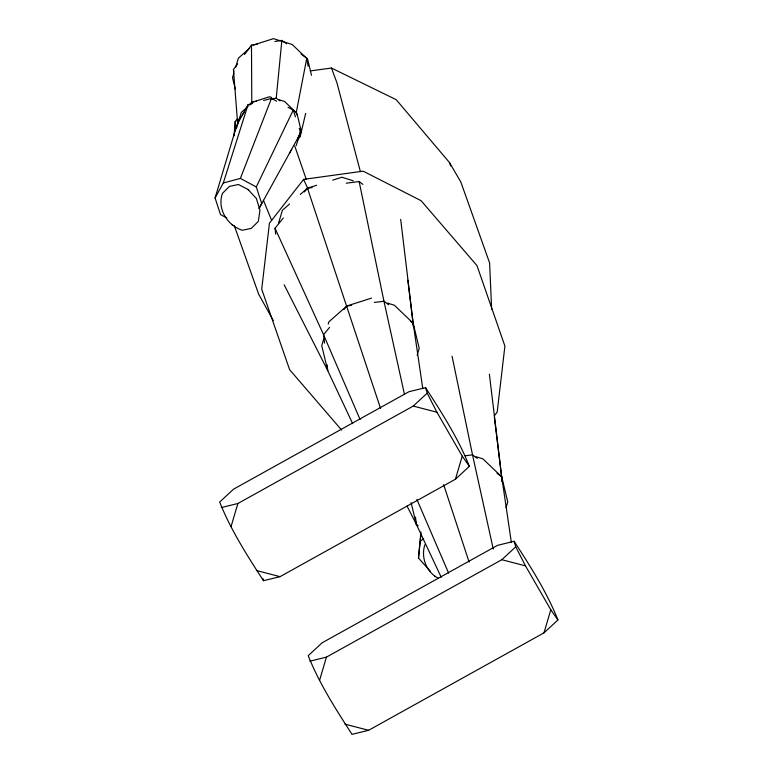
<?xml version="1.0" encoding="UTF-8"?>
<svg xmlns="http://www.w3.org/2000/svg" width="773" height="773" viewBox="0 0 773 773"><rect width="100%" height="100%" fill="white"/><g stroke="black" fill="none" stroke-linecap="round" stroke-linejoin="round"><path stroke-width="1.16" d="M234.055 135.913L235.214 121.516L237.495 118.733M430.136 571.044L418.483 558.029L420.937 531.988M280.048 100.905L276.232 98.181L281.855 40.399L274.85 41.491M418.483 558.029L420.077 542.588M420.319 540.211L420.927 534.278M424.908 544.685C420.647 557.362 426.425 572.252 438.407 578.272M296.648 114.752L296.281 112.472L306.784 58.168L301.026 54.071M297.441 140.203L300.204 136.463L305.654 113.389M231.05 526.606L237.871 503.503L413.246 406.067L427.189 393.177L425.546 387.65L408.985 391.698L233.61 489.135L219.667 502.025C230.692 529.853 247.225 555.623 263.477 580.716L280.039 576.658L455.423 479.231L469.356 466.341C458.331 438.513 441.808 412.743 425.546 387.65M319.616 680.24L326.428 657.137L501.812 559.71L515.746 546.811L514.113 541.284L497.551 545.342L322.167 642.769L308.234 655.659C319.259 683.487 335.782 709.256 352.044 734.35L368.605 730.301L543.979 632.865L557.922 619.975C546.898 592.147 530.365 566.377 514.113 541.284M455.423 479.231L462.235 456.128L436.929 412.231L427.189 393.177M543.979 632.865L550.791 609.762L525.495 565.865L515.746 546.811M226.885 217.996L220.518 214.594L215.078 197.975L236.789 125.216L248.065 104.684L252.52 103.485M233.9 73.058L232.518 77.648L235.272 89.088M235.63 67.319L238.393 58.139L249.689 48.177M236.548 128.134L241.273 112.443L248.056 106.452M296.233 145.624L300.948 129.932L296.967 113.36L284.551 101.466L279.169 99.794M278.638 222.827L282.416 210.275L289.566 203.966M323.771 338.806L321.723 345.589L327.762 370.673L352.662 423.633M328.196 324.109L328.873 321.839L346.845 305.982L371.581 298.117M417.159 355.097L419.208 348.314L413.169 323.23L400.675 219.377M506.064 507.61L507.764 501.948L501.725 476.864L489.386 374.209M215.078 197.975L223.3 182.988L248.065 104.684M223.3 182.988L240.374 178.418L271.449 98.413L276.647 101.186M258.984 208.546L261.718 203.55L256.288 186.931L293.257 110.075L288.068 107.302M289.44 153.392L291.692 149.286M297.895 137.99L300.707 132.85L299.219 128.299M259.293 208.024L300.707 132.85M237.669 123.893L233.456 69.522L237.62 63.888M244.548 54.497L251.486 45.105L257.322 44.206M237.301 121.603L240.751 116.926M242.133 115.061L244.2 112.249M249.727 104.77L251.795 101.959L251.486 45.105M494.276 415.835L497.184 412.106L504.904 346.082L476.989 265.612L421.092 200.69L363.117 171.162L303.605 179.375L269.439 223.194L261.718 289.228L289.633 369.697L341.598 430.039M275.719 234.219L275.024 228.267L283.314 218.015M304.427 191.917L307.451 188.187L316.63 185.269M329.578 327.337L323.568 334.757L324.554 343.135M343.85 309.693L346.845 305.982L351.638 305.364M249.756 104.954L253.148 101.968L269.487 96.77L271.632 97.446M300.291 194.496L307.451 188.187L312.147 187.588M419.971 541.506L423.633 538.742M253.158 45.105L273.468 38.65L292.194 44.496L307.635 59.279L311.49 75.3M332.699 180.157L341.888 177.239L353.232 180.776M263.651 100.5L271.449 98.413M221.31 507.552L237.871 503.503M309.867 661.186L326.428 657.137M251.795 101.959L256.452 101.244M271.574 98.896L276.232 98.181M310.244 70.923L331.462 68.043L396.211 99.688L449.432 162.485L460.795 181.916L489.599 262.897L491.638 309.171M346.217 183.201L359.136 181.539L362.924 184.389M374.383 302.446L383.959 301.209L388.674 304.765M465.336 455.77L472.525 454.843L477.231 458.399M413.246 406.067L436.929 412.231M501.812 559.71L525.495 565.865M256.356 570.503L280.039 576.658M344.913 724.137L368.605 730.301M387.534 303.103L394.375 305.238L413.169 323.23L422.792 388.693M476.1 456.737L482.932 458.872L501.725 476.864L511.349 542.327M247.998 189.443L238.432 184.505L229.436 186.409L222.421 193.405C216.952 208.903 227.281 225.349 242.297 230.277L251.293 228.383L258.317 221.387L259.97 210.208L256.375 198.497L247.998 189.443L248.626 190.11M240.374 178.418L256.288 186.931M281.855 40.399L286.648 43.819M292.455 109.747L296.281 112.472M410.337 321.104L413.169 323.23L413.584 326.824M497.02 473.318L501.725 476.864L502.286 481.656M407.052 506.054L416.328 524.316L418.212 525.737M232.113 224.672L232.731 225.349M434.6 575.953L435.218 576.629M462.235 456.128L469.356 466.341M550.791 609.762L557.922 619.975M273.333 320.602L258.675 294.204L234.267 225.6M284.135 284.744L327.762 370.673L327.066 364.692M411.11 502.653L416.328 524.316L441.228 577.267M303.605 179.375L308.041 189.008M275.024 228.267L323.568 334.757L360.063 419.468M416.869 499.397L448.62 573.102M263.438 200.323L271.623 220.373M331.462 68.043L336.922 82.759L360.382 171.616M294.716 145.952L306.301 179.423M449.432 162.485L450.649 165.886M307.451 188.187L380.538 408.395M443.644 484.652L469.105 562.039M293.257 110.075L295.489 116.916M262.82 578.504L263.477 580.716M493.251 549.023L472.525 454.843L452.079 356.295M404.424 394.211L383.959 301.209L359.136 181.539M306.784 58.168L308.098 66.198M299.644 133.033L300.204 136.463M233.456 69.522L233.833 71.821M494.362 417.072L502.16 481.676M407.825 280.184L413.458 326.844M415.488 517.127L416.328 524.316M235.214 121.516L235.562 130.792"/></g></svg>
